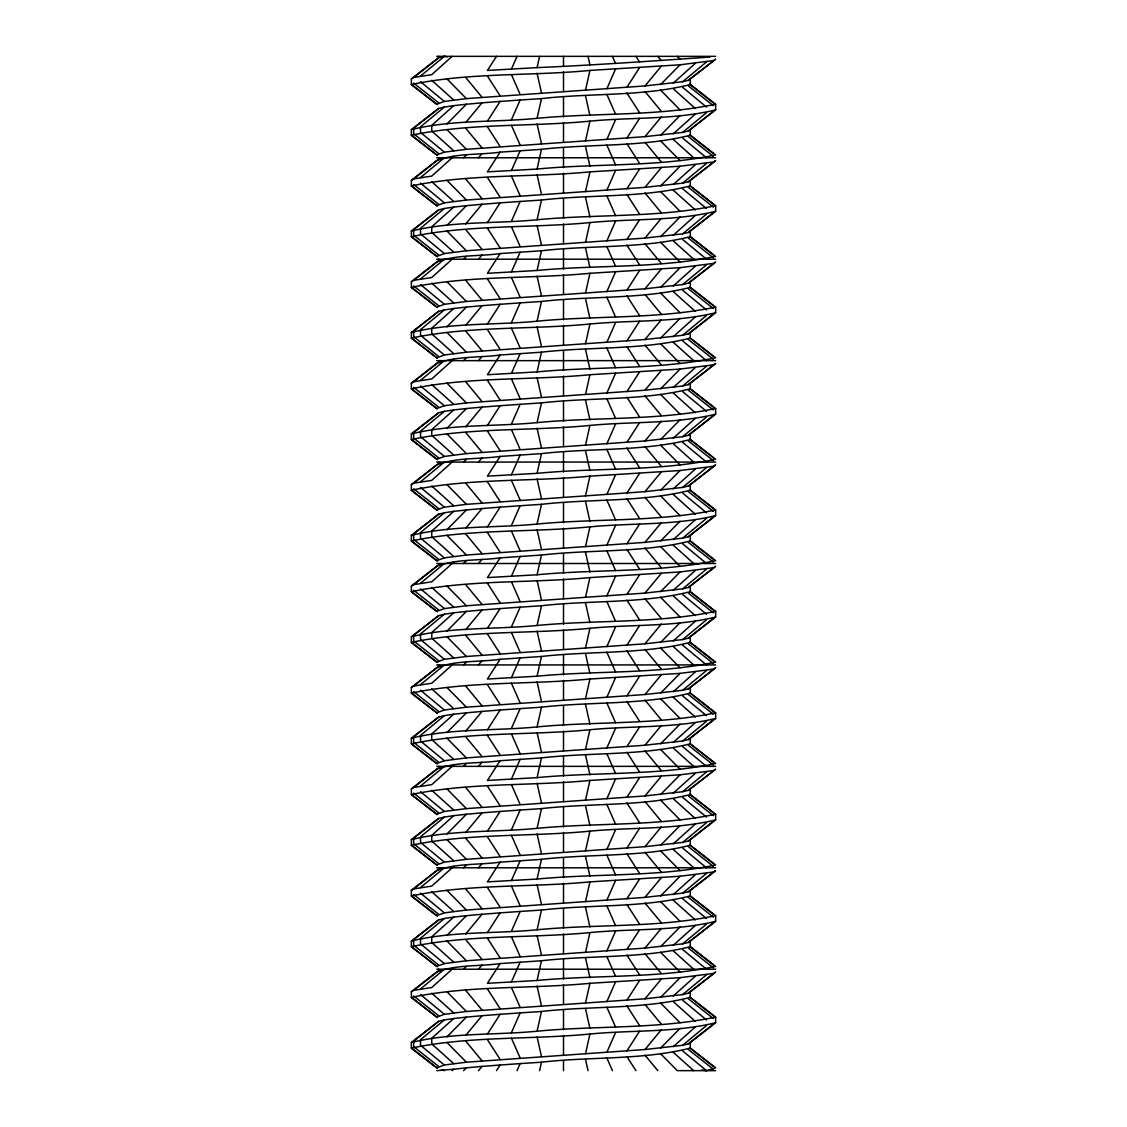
<?xml version="1.0" encoding="UTF-8"?>
<svg xmlns="http://www.w3.org/2000/svg" width="1127" height="1127" viewBox="0 0 1127 1127"><rect width="100%" height="100%" fill="white"/><g stroke="black" fill="none" stroke-linecap="round" stroke-linejoin="round"><path stroke-width="1.5" d="M496.486 56.35L487.428 70.438L537.086 67.62L539.594 56.35M690.288 84.525L715.645 104.248L715.645 109.882L688.358 131.014L682.638 132.422L644.996 136.649L466.381 149.327L444.362 152.145L436.712 154.963L411.355 135.24L411.355 129.605C451.941 119.617 495.429 122.392 537.086 118.335L541.481 98.612C590.647 92.921 642.39 96.668 690.288 84.525L690.288 78.89L715.645 59.167L688.358 80.299L682.638 81.707L644.996 85.934L466.381 98.612L444.362 101.43L436.712 104.248L411.355 84.525L411.355 78.89L438.642 57.759L444.362 56.35L447.475 56.815M541.481 149.327L500.106 152.145L487.428 171.868L537.086 169.05L541.481 149.327C590.647 143.636 642.39 147.383 690.288 135.24L690.288 129.605M690.288 185.955L715.645 205.677L715.645 211.312L688.358 232.444L682.638 233.852L644.996 238.079L466.381 250.757L444.362 253.575L436.712 256.392L411.355 236.67L411.355 231.035C451.941 221.047 495.429 223.822 537.086 219.765L541.481 200.042C590.647 194.351 642.39 198.098 690.288 185.955L690.288 180.32L715.645 160.597L688.358 181.729L682.638 183.137L644.996 187.364L466.381 200.042L444.362 202.86L436.712 205.677L411.355 185.955L411.355 180.32L436.712 160.597C456.463 152.99 479.229 155.089 500.106 152.145M541.481 250.757L500.106 253.575L487.428 273.298L537.086 270.48L541.481 250.757C590.647 245.066 642.39 248.813 690.288 236.67L690.288 231.035M585.519 90.16L589.914 70.438L680.046 64.802L713.335 60.576M690.288 287.385L715.645 307.108L715.645 312.743L688.358 333.874L682.638 335.282L644.996 339.509L466.381 352.188L444.362 355.005L436.712 357.822L411.355 338.1L411.355 332.465C451.941 322.477 495.429 325.252 537.086 321.195L541.481 301.472C590.647 295.781 642.39 299.528 690.288 287.385L690.288 281.75L715.645 262.027L688.358 283.159L682.638 284.567L644.996 288.794L466.381 301.472L444.362 304.29L436.712 307.108L411.355 287.385L411.355 281.75L436.712 262.027C456.463 254.42 479.229 256.519 500.106 253.575M585.519 140.875L589.914 121.152C631.571 117.095 675.059 119.871 715.645 109.882M541.481 352.188L500.106 355.005L487.428 374.727L537.086 371.91L541.481 352.188C590.647 346.496 642.39 350.243 690.288 338.1L690.288 332.465M585.519 191.59L589.914 171.868L680.046 166.232L713.335 162.006M690.288 388.815L715.645 408.537L715.645 414.172L688.358 435.304L682.638 436.712L644.996 440.939L466.381 453.618L444.362 456.435L436.712 459.252L411.355 439.53L411.355 433.895C451.941 423.907 495.429 426.682 537.086 422.625L541.481 402.902C590.647 397.211 642.39 400.958 690.288 388.815L690.288 383.18L715.645 363.457L688.358 384.589L682.638 385.998L644.996 390.224L466.381 402.902L444.362 405.72L436.712 408.537L411.355 388.815L411.355 383.18L436.712 363.457C456.463 355.85 479.229 357.949 500.106 355.005M585.519 242.305L589.914 222.582C631.571 218.525 675.059 221.301 715.645 211.312M541.481 453.618L500.106 456.435L487.428 476.157L537.086 473.34L541.481 453.618C590.647 447.926 642.39 451.673 690.288 439.53L690.288 433.895M585.519 293.02L589.914 273.298L680.046 267.662L713.335 263.436M690.288 490.245L715.645 509.967L715.645 515.602L688.358 536.734L682.638 538.142L644.996 542.369L466.381 555.048L444.362 557.865L436.712 560.683L411.355 540.96L411.355 535.325C451.941 525.337 495.429 528.112 537.086 524.055L541.481 504.332C590.647 498.641 642.39 502.388 690.288 490.245L690.288 484.61L715.645 464.887L688.358 486.019L682.638 487.428L644.996 491.654L466.381 504.332L444.362 507.15L436.712 509.967L411.355 490.245L411.355 484.61L436.712 464.887C456.463 457.28 479.229 459.379 500.106 456.435M585.519 343.735L589.914 324.012C631.571 319.955 675.059 322.731 715.645 312.743M541.481 555.048L500.106 557.865L487.428 577.587L537.086 574.77L541.481 555.048C590.647 549.356 642.39 553.103 690.288 540.96L690.288 535.325M585.519 394.45L589.914 374.727L680.046 369.092L713.335 364.866M690.288 591.675L715.645 611.397L715.645 617.033L688.358 638.164L682.638 639.572L644.996 643.799L466.381 656.477L444.362 659.295L436.712 662.112L411.355 642.39L411.355 636.755C451.941 626.767 495.429 629.542 537.086 625.485L541.481 605.762C590.647 600.071 642.39 603.818 690.288 591.675L690.288 586.04L715.645 566.317L688.358 587.449L682.638 588.857L644.996 593.084L466.381 605.762L444.362 608.58L436.712 611.397L411.355 591.675L411.355 586.04L436.712 566.317C456.463 558.71 479.229 560.809 500.106 557.865M585.519 445.165L589.914 425.442C631.571 421.385 675.059 424.161 715.645 414.172M541.481 656.477L500.106 659.295L487.428 679.017L537.086 676.2L541.481 656.477C590.647 650.786 642.39 654.533 690.288 642.39L690.288 636.755M585.519 495.88L589.914 476.157L680.046 470.522L713.335 466.296M690.288 693.105L715.645 712.827L715.645 718.462L688.358 739.594L682.638 741.002L644.996 745.229L466.381 757.908L444.362 760.725L436.712 763.543L411.355 743.82L411.355 738.185C451.941 728.197 495.429 730.972 537.086 726.915L541.481 707.192C590.647 701.501 642.39 705.248 690.288 693.105L690.288 687.47L715.645 667.747L688.358 688.879L682.638 690.288L644.996 694.514L466.381 707.192L444.362 710.01L436.712 712.827L411.355 693.105L411.355 687.47L436.712 667.747C456.463 660.14 479.229 662.239 500.106 659.295M585.519 546.595L589.914 526.872C631.571 522.815 675.059 525.591 715.645 515.602M541.481 757.908L500.106 760.725L487.428 780.447L537.086 777.63L541.481 757.908C590.647 752.216 642.39 755.963 690.288 743.82L690.288 738.185M585.519 597.31L589.914 577.587L680.046 571.952L713.335 567.726M690.288 794.535L715.645 814.257L715.645 819.892L688.358 841.024L682.638 842.433L644.996 846.659L466.381 859.337L444.362 862.155L436.712 864.972L411.355 845.25L411.355 839.615C451.941 829.627 495.429 832.402 537.086 828.345L541.481 808.622C590.647 802.931 642.39 806.678 690.288 794.535L690.288 788.9L715.645 769.178L688.358 790.309L682.638 791.717L644.996 795.944L466.381 808.622L444.362 811.44L436.712 814.257L411.355 794.535L411.355 788.9L436.712 769.178C456.463 761.57 479.229 763.669 500.106 760.725M585.519 648.025L589.914 628.303C631.571 624.245 675.059 627.021 715.645 617.033M541.481 859.337L500.106 862.155L487.428 881.877L537.086 879.06L541.481 859.337C590.647 853.646 642.39 857.393 690.288 845.25L690.288 839.615M585.519 698.74L589.914 679.017L680.046 673.382L713.335 669.156M690.288 895.965L715.645 915.688L715.645 921.322L688.358 942.454L682.638 943.862L644.996 948.089L466.381 960.767L444.362 963.585L436.712 966.402L411.355 946.68L411.355 941.045C451.941 931.057 495.429 933.832 537.086 929.775L541.481 910.053C590.647 904.361 642.39 908.108 690.288 895.965L690.288 890.33L715.645 870.607L688.358 891.739L682.638 893.147L644.996 897.374L466.381 910.053L444.362 912.87L436.712 915.688L411.355 895.965L411.355 890.33L436.712 870.607C456.463 863 479.229 865.099 500.106 862.155M585.519 749.455L589.914 729.732C631.571 725.675 675.059 728.451 715.645 718.462M541.481 960.767L500.106 963.585L487.428 983.308L537.086 980.49L541.481 960.767C590.647 955.076 642.39 958.823 690.288 946.68L690.288 941.045M585.519 800.17L589.914 780.447L680.046 774.812L713.335 770.586M690.288 997.395L715.645 1017.117L715.645 1022.752L688.358 1043.884L682.638 1045.293L644.996 1049.519L466.381 1062.197L444.362 1065.015L436.712 1067.832L411.355 1048.11L411.355 1042.475C451.941 1032.487 495.429 1035.262 537.086 1031.205L541.481 1011.482C590.647 1005.791 642.39 1009.538 690.288 997.395L690.288 991.76L715.645 972.037L688.358 993.169L682.638 994.577L644.996 998.804L466.381 1011.482L444.362 1014.3L436.712 1017.117L411.355 997.395L411.355 991.76L436.712 972.037C456.463 964.43 479.229 966.529 500.106 963.585M585.519 850.885L589.914 831.163C631.571 827.105 675.059 829.881 715.645 819.892M539.594 1070.65L541.481 1062.197C590.647 1056.506 642.39 1060.253 690.288 1048.11L690.288 1042.475M585.519 901.6L589.914 881.877L680.046 876.242L713.335 872.016M585.519 952.315L589.914 932.592C631.571 928.535 675.059 931.311 715.645 921.322M585.519 1003.03L589.914 983.308L680.046 977.673L713.335 973.446M585.519 1053.745L589.914 1034.023C631.571 1029.965 675.059 1032.741 715.645 1022.752M511.461 69.029L517.039 56.35M511.461 119.744L520.139 100.021L541.481 98.612M511.461 170.459L520.139 150.736M511.461 221.174L520.139 201.451L541.481 200.042M511.461 271.889L520.139 252.166M606.861 88.751L615.539 69.029M511.461 322.604L520.139 302.881L541.481 301.472M606.861 139.466L615.539 119.744M511.461 373.319L520.139 353.596M606.861 190.181L615.539 170.459M511.461 424.034L520.139 404.311L541.481 402.902M606.861 240.896L615.539 221.174M511.461 474.749L520.139 455.026M606.861 291.611L615.539 271.889M511.461 525.464L520.139 505.741L541.481 504.332M606.861 342.326L615.539 322.604M511.461 576.179L520.139 556.456M606.861 393.041L615.539 373.319M511.461 626.894L520.139 607.171L541.481 605.762M606.861 443.756L615.539 424.034M511.461 677.609L520.139 657.886M606.861 494.471L615.539 474.749M511.461 728.324L520.139 708.601L541.481 707.192M606.861 545.186L615.539 525.464M511.461 779.039L520.139 759.316M606.861 595.901L615.539 576.179M511.461 829.754L520.139 810.031L541.481 808.622M606.861 646.616L615.539 626.894M511.461 880.469L520.139 860.746M606.861 697.331L615.539 677.609M511.461 931.184L520.139 911.461L541.481 910.053M606.861 748.046L615.539 728.324M511.461 981.899L520.139 962.176M606.861 798.761L615.539 779.039M511.461 1032.614L520.139 1012.891L541.481 1011.482M606.861 849.476L615.539 829.754M517.039 1070.65L520.139 1063.606L541.481 1062.197M606.861 900.191L615.539 880.469M606.861 950.906L615.539 931.184M606.861 1001.621L615.539 981.899M606.861 1052.336L615.539 1032.614M487.428 121.152L500.106 101.43L520.139 100.021M487.428 222.582L500.106 202.86L520.139 201.451M626.894 87.343L639.572 67.62M487.428 324.012L500.106 304.29L520.139 302.881M626.894 138.058L639.572 118.335M626.894 188.772L639.572 169.05M487.428 425.442L500.106 405.72L520.139 404.311M626.894 239.487L639.572 219.765M626.894 290.202L639.572 270.48M487.428 526.872L500.106 507.15L520.139 505.741M626.894 340.917L639.572 321.195M626.894 391.632L639.572 371.91M487.428 628.303L500.106 608.58L520.139 607.171M626.894 442.347L639.572 422.625M626.894 493.062L639.572 473.34M487.428 729.732L500.106 710.01L520.139 708.601M626.894 543.778L639.572 524.055M626.894 594.492L639.572 574.77M487.428 831.163L500.106 811.44L520.139 810.031M626.894 645.207L639.572 625.485M626.894 695.923L639.572 676.2M487.428 932.592L500.106 912.87L520.139 911.461M626.894 746.637L639.572 726.915M626.894 797.352L639.572 777.63M487.428 1034.023L500.106 1014.3L520.139 1012.891M626.894 848.067L639.572 828.345M496.486 1070.65L500.106 1065.015L520.139 1063.606M626.894 898.782L639.572 879.06M626.894 949.497L639.572 929.775M626.894 1000.212L639.572 980.49M626.894 1050.928L639.572 1031.205M465.705 122.561L482.004 102.839L500.106 101.43M478.51 157.78L482.004 153.554M465.705 223.991L482.004 204.269L500.106 202.86M478.51 259.21L482.004 254.984M644.996 85.934L661.295 66.211M465.705 325.421L482.004 305.699L500.106 304.29M644.996 136.649L661.295 116.926M478.51 360.64L482.004 356.414M644.996 187.364L661.295 167.641M465.705 426.851L482.004 407.129L500.106 405.72M644.996 238.079L661.295 218.356M478.51 462.07L482.004 457.844M644.996 288.794L661.295 269.071M465.705 528.281L482.004 508.559L500.106 507.15M644.996 339.509L661.295 319.786M478.51 563.5L482.004 559.274M644.996 390.224L661.295 370.501M465.705 629.711L482.004 609.989L500.106 608.58M644.996 440.939L661.295 421.216M478.51 664.93L482.004 660.704M644.996 491.654L661.295 471.931M465.705 731.141L482.004 711.419L500.106 710.01M644.996 542.369L661.295 522.646M478.51 766.36L482.004 762.134M644.996 593.084L661.295 573.361M465.705 832.571L482.004 812.849L500.106 811.44M644.996 643.799L661.295 624.076M478.51 867.79L482.004 863.564M644.996 694.514L661.295 674.791M465.705 934.001L482.004 914.279L500.106 912.87M644.996 745.229L661.295 725.506M478.51 969.22L482.004 964.994M644.996 795.944L661.295 776.221M465.705 1035.431L482.004 1015.709L500.106 1014.3M644.996 846.659L661.295 826.936M478.51 1070.65L482.004 1066.424L500.106 1065.015M644.996 897.374L661.295 877.651M644.996 948.089L661.295 928.366M644.996 998.804L661.295 979.081M644.996 1049.519L661.295 1029.796M446.954 123.97L466.381 104.248L482.004 102.839M463.606 157.78L466.381 154.963M446.954 225.4L466.381 205.677L482.004 204.269M463.606 259.21L466.381 256.392M660.619 84.525L680.046 64.802M446.954 326.83L466.381 307.108L482.004 305.699M660.619 135.24L680.046 115.517M463.606 360.64L466.381 357.822M660.619 185.955L680.046 166.232M446.954 428.26L466.381 408.537L482.004 407.129M660.619 236.67L680.046 216.947M463.606 462.07L466.381 459.252M660.619 287.385L680.046 267.662M446.954 529.69L466.381 509.967L482.004 508.559M660.619 338.1L680.046 318.377M463.606 563.5L466.381 560.683M660.619 388.815L680.046 369.092M446.954 631.12L466.381 611.397L482.004 609.989M660.619 439.53L680.046 419.808M463.606 664.93L466.381 662.112M660.619 490.245L680.046 470.522M446.954 732.55L466.381 712.827L482.004 711.419M660.619 540.96L680.046 521.237M463.606 766.36L466.381 763.543M660.619 591.675L680.046 571.952M446.954 833.98L466.381 814.257L482.004 812.849M660.619 642.39L680.046 622.668M463.606 867.79L466.381 864.972M660.619 693.105L680.046 673.382M446.954 935.41L466.381 915.688L482.004 914.279M660.619 743.82L680.046 724.097M463.606 969.22L466.381 966.402M660.619 794.535L680.046 774.812M446.954 1036.84L466.381 1017.117L482.004 1015.709M660.619 845.25L680.046 825.527M463.606 1070.65L466.381 1067.832L482.004 1066.424M660.619 895.965L680.046 876.242M660.619 946.68L680.046 926.957M660.619 997.395L680.046 977.673M660.619 1048.11L680.046 1028.388M452.124 56.35L431.74 74.664L413.665 77.481L411.355 78.89M466.381 104.248L453.702 105.656L431.74 125.379L431.74 131.014L453.702 150.736M453.702 156.371L431.74 176.094L413.665 178.911L411.355 180.32M466.381 205.677L453.702 207.086L431.74 226.809L431.74 232.444L453.702 252.166M453.702 257.801L431.74 277.524L413.665 280.341L411.355 281.75M673.298 83.116L695.26 63.394M466.381 307.108L453.702 308.516L431.74 328.239L431.74 333.874L453.702 353.596M673.298 133.831L695.26 114.109M453.702 359.231L431.74 378.954L413.665 381.771L411.355 383.18M673.298 184.546L695.26 164.824M466.381 408.537L453.702 409.946L431.74 429.669L431.74 435.304L453.702 455.026M673.298 235.261L695.26 215.539M453.702 460.661L431.74 480.384L413.665 483.201L411.355 484.61M673.298 285.976L695.26 266.254M466.381 509.967L453.702 511.376L431.74 531.099L431.74 536.734L453.702 556.456M673.298 336.691L695.26 316.969M453.702 562.091L431.74 581.814L413.665 584.631L411.355 586.04M673.298 387.406L695.26 367.684M466.381 611.397L453.702 612.806L431.74 632.529L431.74 638.164L453.702 657.886M673.298 438.121L695.26 418.399M453.702 663.521L431.74 683.244L413.665 686.061L411.355 687.47M673.298 488.836L695.26 469.114M466.381 712.827L453.702 714.236L431.74 733.959L431.74 739.594L453.702 759.316M673.298 539.551L695.26 519.829M453.702 764.951L431.74 784.674L413.665 787.491L411.355 788.9M673.298 590.266L695.26 570.544M466.381 814.257L453.702 815.666L431.74 835.389L431.74 841.024L453.702 860.746M673.298 640.981L695.26 621.259M453.702 866.381L431.74 886.104L413.665 888.921L411.355 890.33M673.298 691.696L695.26 671.974M466.381 915.688L453.702 917.096L431.74 936.819L431.74 942.454L453.702 962.176M673.298 742.411L695.26 722.689M453.702 967.811L431.74 987.534L413.665 990.351L411.355 991.76M673.298 793.126L695.26 773.404M466.381 1017.117L453.702 1018.526L431.74 1038.249L431.74 1043.884L453.702 1063.606M673.298 843.841L695.26 824.119M452.124 1070.65L453.702 1069.241L466.381 1067.832M673.298 894.556L695.26 874.834M673.298 945.271L695.26 925.549M673.298 995.986L695.26 976.264M673.298 1046.701L695.26 1026.979M420.526 76.072L444.362 56.35M453.702 105.656L444.362 107.065L420.526 126.787L420.526 132.422L444.362 152.145M420.526 177.502L444.362 157.78M453.702 207.086L444.362 208.495L420.526 228.218L420.526 233.852L444.362 253.575M420.526 278.933L444.362 259.21M682.638 81.707L706.474 61.985M453.702 308.516L444.362 309.925L420.526 329.647L420.526 335.282L444.362 355.005M682.638 132.422L706.474 112.7M420.526 380.363L444.362 360.64M682.638 183.137L706.474 163.415M453.702 409.946L444.362 411.355L420.526 431.077L420.526 436.712L444.362 456.435M682.638 233.852L706.474 214.13M420.526 481.792L444.362 462.07M682.638 284.567L706.474 264.845M453.702 511.376L444.362 512.785L420.526 532.507L420.526 538.142L444.362 557.865M682.638 335.282L706.474 315.56M420.526 583.222L444.362 563.5M682.638 385.998L706.474 366.275M453.702 612.806L444.362 614.215L420.526 633.938L420.526 639.572L444.362 659.295M682.638 436.712L706.474 416.99M420.526 684.652L444.362 664.93M682.638 487.428L706.474 467.705M453.702 714.236L444.362 715.645L420.526 735.367L420.526 741.002L444.362 760.725M682.638 538.142L706.474 518.42M420.526 786.082L444.362 766.36M682.638 588.857L706.474 569.135M453.702 815.666L444.362 817.075L420.526 836.798L420.526 842.433L444.362 862.155M682.638 639.572L706.474 619.85M420.526 887.512L444.362 867.79M682.638 690.288L706.474 670.565M453.702 917.096L444.362 918.505L420.526 938.227L420.526 943.862L444.362 963.585M682.638 741.002L706.474 721.28M420.526 988.942L444.362 969.22M682.638 791.717L706.474 771.995M453.702 1018.526L444.362 1019.935L420.526 1039.658L420.526 1045.293L444.362 1065.015M682.638 842.433L706.474 822.71M682.638 893.147L706.474 873.425M682.638 943.862L706.474 924.14M682.638 994.577L706.474 974.855M682.638 1045.293L706.474 1025.57M413.665 77.481L438.642 57.759L438.642 56.35M444.362 107.065L438.642 108.474L413.665 128.196L413.665 133.831L438.642 153.554M413.665 178.911L438.642 159.189L438.642 157.78M444.362 208.495L438.642 209.904L413.665 229.626L413.665 235.261L438.642 254.984M413.665 280.341L438.642 260.619L438.642 259.21M444.362 309.925L438.642 311.334L413.665 331.056L413.665 336.691L438.642 356.414M688.358 131.014L713.335 111.291M413.665 381.771L438.642 362.049L438.642 360.64M444.362 411.355L438.642 412.764L413.665 432.486L413.665 438.121L438.642 457.844M688.358 232.444L713.335 212.721M413.665 483.201L438.642 463.479L438.642 462.07M444.362 512.785L438.642 514.194L413.665 533.916L413.665 539.551L438.642 559.274M688.358 333.874L713.335 314.151M413.665 584.631L438.642 564.909L438.642 563.5M444.362 614.215L438.642 615.624L413.665 635.346L413.665 640.981L438.642 660.704M688.358 435.304L713.335 415.581M413.665 686.061L438.642 666.339L438.642 664.93M444.362 715.645L438.642 717.054L413.665 736.776L413.665 742.411L438.642 762.134M688.358 536.734L713.335 517.011M413.665 787.491L438.642 767.769L438.642 766.36M444.362 817.075L438.642 818.484L413.665 838.206L413.665 843.841L438.642 863.564M688.358 638.164L713.335 618.441M413.665 888.921L438.642 869.199L438.642 867.79M444.362 918.505L438.642 919.914L413.665 939.636L413.665 945.271L438.642 964.994M688.358 739.594L713.335 719.871M413.665 990.351L438.642 970.629L438.642 969.22M444.362 1019.935L438.642 1021.344L413.665 1041.066L413.665 1046.701L438.642 1066.424M688.358 841.024L713.335 821.301M688.358 942.454L713.335 922.731M688.358 1043.884L713.335 1024.161M411.355 129.605L438.642 108.474M411.355 231.035L438.642 209.904M411.355 332.465L438.642 311.334M411.355 433.895L438.642 412.764M411.355 535.325L438.642 514.194M411.355 636.755L438.642 615.624M411.355 738.185L438.642 717.054M411.355 839.615L438.642 818.484M411.355 941.045L438.642 919.914M411.355 1042.475L438.642 1021.344M688.358 80.299L690.288 78.89M688.358 181.729L690.288 180.32M688.358 283.159L690.288 281.75M688.358 384.589L690.288 383.18M688.358 486.019L690.288 484.61M688.358 587.449L690.288 586.04M688.358 688.879L690.288 687.47M688.358 790.309L690.288 788.9M688.358 891.739L690.288 890.33M688.358 993.169L690.288 991.76M589.914 70.438C530.775 76.157 469.424 72.325 411.355 84.525L437.318 104.614M589.914 171.868C530.775 177.587 469.424 173.755 411.355 185.955L437.318 206.044M589.914 273.298C530.775 279.017 469.424 275.185 411.355 287.385L437.318 307.474M537.086 118.335C596.225 112.615 657.576 116.447 715.645 104.248M537.086 169.05C596.225 163.33 657.576 167.162 715.645 154.963L690.288 135.24M589.914 374.727C530.775 380.447 469.424 376.615 411.355 388.815L437.318 408.904M537.086 219.765C596.225 214.045 657.576 217.877 715.645 205.677M537.086 270.48C596.225 264.76 657.576 268.592 715.645 256.392L690.288 236.67M589.914 476.157C530.775 481.877 469.424 478.045 411.355 490.245L437.318 510.334M537.086 321.195C596.225 315.475 657.576 319.307 715.645 307.108M537.086 371.91C596.225 366.19 657.576 370.022 715.645 357.822L690.288 338.1M589.914 577.587C530.775 583.307 469.424 579.475 411.355 591.675L437.318 611.764M537.086 422.625C596.225 416.905 657.576 420.737 715.645 408.537M537.086 473.34C596.225 467.62 657.576 471.452 715.645 459.252L690.288 439.53M589.914 679.017C530.775 684.737 469.424 680.905 411.355 693.105L437.318 713.194M537.086 524.055C596.225 518.335 657.576 522.167 715.645 509.967M537.086 574.77C596.225 569.05 657.576 572.882 715.645 560.683L690.288 540.96M589.914 780.447C530.775 786.167 469.424 782.335 411.355 794.535L437.318 814.624M537.086 625.485C596.225 619.765 657.576 623.597 715.645 611.397M537.086 676.2C596.225 670.48 657.576 674.312 715.645 662.112L690.288 642.39M589.914 881.877C530.775 887.597 469.424 883.765 411.355 895.965L437.318 916.054M537.086 726.915C596.225 721.195 657.576 725.027 715.645 712.827M537.086 777.63C596.225 771.91 657.576 775.742 715.645 763.543L690.288 743.82M589.914 983.308C530.775 989.027 469.424 985.195 411.355 997.395L437.318 1017.484M537.086 828.345C596.225 822.625 657.576 826.457 715.645 814.257M537.086 879.06C596.225 873.34 657.576 877.172 715.645 864.972L690.288 845.25M537.086 929.775C596.225 924.055 657.576 927.887 715.645 915.688M537.086 980.49C596.225 974.77 657.576 978.602 715.645 966.402L690.288 946.68M537.086 1031.205C596.225 1025.485 657.576 1029.317 715.645 1017.117M701.67 1070.044L706.474 1070.65L715.645 1067.832L690.288 1048.11M436.712 1070.65L453.702 1069.241M537.086 67.62C594.647 65.127 652.674 60.985 709.897 57.054M589.914 121.152C530.775 126.872 469.424 123.04 411.355 135.24L437.318 155.329M589.914 222.582C530.775 228.302 469.424 224.47 411.355 236.67L437.318 256.759M589.914 324.012C530.775 329.732 469.424 325.9 411.355 338.1L437.318 358.189M589.914 425.442C530.775 431.162 469.424 427.33 411.355 439.53L437.318 459.619M589.914 526.872C530.775 532.592 469.424 528.76 411.355 540.96L437.318 561.049M589.914 628.303C530.775 634.022 469.424 630.19 411.355 642.39L437.318 662.479M589.914 729.732C530.775 735.452 469.424 731.62 411.355 743.82L437.318 763.909M589.914 831.163C530.775 836.882 469.424 833.05 411.355 845.25L437.318 865.339M589.914 932.592C530.775 938.312 469.424 934.48 411.355 946.68L437.318 966.769M589.914 1034.023C530.775 1039.742 469.424 1035.91 411.355 1048.11L437.318 1068.199M436.712 56.35L715.645 56.35M436.712 157.78L715.645 157.78M436.712 259.21L715.645 259.21M436.712 360.64L715.645 360.64M436.712 462.07L715.645 462.07M436.712 563.5L715.645 563.5M436.712 664.93L715.645 664.93M436.712 766.36L715.645 766.36M436.712 867.79L715.645 867.79M436.712 969.22L715.645 969.22M715.645 1070.65L677.271 1070.65L660.619 1053.745M441.502 1069.946L444.362 1070.65M689.682 84.159L713.335 102.839M688.358 85.934L713.335 105.656M689.682 134.874L713.335 153.554M688.358 136.649L713.335 156.371M689.682 185.589L713.335 204.269M688.358 187.364L713.335 207.086M689.682 236.304L713.335 254.984M688.358 238.079L713.335 257.801M689.682 287.019L713.335 305.699M688.358 288.794L713.335 308.516M413.665 83.116L438.642 102.839M689.682 337.734L713.335 356.414M688.358 339.509L713.335 359.231M689.682 388.449L713.335 407.129M688.358 390.224L713.335 409.946M413.665 184.546L438.642 204.269M689.682 439.164L713.335 457.844M688.358 440.939L713.335 460.661M689.682 489.879L713.335 508.559M688.358 491.654L713.335 511.376M413.665 285.976L438.642 305.699M689.682 540.594L713.335 559.274M688.358 542.369L713.335 562.091M689.682 591.309L713.335 609.989M688.358 593.084L713.335 612.806M413.665 387.406L438.642 407.129M689.682 642.024L713.335 660.704M688.358 643.799L713.335 663.521M689.682 692.739L713.335 711.419M688.358 694.514L713.335 714.236M413.665 488.836L438.642 508.559M689.682 743.454L713.335 762.134M688.358 745.229L713.335 764.951M689.682 794.169L713.335 812.849M688.358 795.944L713.335 815.666M413.665 590.266L438.642 609.989M689.682 844.884L713.335 863.564M688.358 846.659L713.335 866.381M689.682 895.599L713.335 914.279M688.358 897.374L713.335 917.096M413.665 691.696L438.642 711.419M689.682 946.314L713.335 964.994M688.358 948.089L713.335 967.811M689.682 997.029L713.335 1015.709M688.358 998.804L713.335 1018.526M413.665 793.126L438.642 812.849M689.682 1047.744L713.335 1066.424M688.358 1049.519L713.335 1069.241M413.665 894.556L438.642 914.279M413.665 995.986L438.642 1015.709M682.638 87.343L706.474 107.065M682.638 138.058L706.474 157.78M682.638 188.772L706.474 208.495M682.638 239.487L706.474 259.21M682.638 290.202L706.474 309.925M420.526 81.707L444.362 101.43M682.638 340.917L706.474 360.64M682.638 391.632L706.474 411.355M420.526 183.137L444.362 202.86M682.638 442.347L706.474 462.07M682.638 493.062L706.474 512.785M420.526 284.567L444.362 304.29M682.638 543.778L706.474 563.5M682.638 594.492L706.474 614.215M420.526 385.998L444.362 405.72M682.638 645.207L706.474 664.93M682.638 695.923L706.474 715.645M420.526 487.428L444.362 507.15M682.638 746.637L706.474 766.36M682.638 797.352L706.474 817.075M420.526 588.857L444.362 608.58M682.638 848.067L706.474 867.79M682.638 898.782L706.474 918.505M420.526 690.288L444.362 710.01M682.638 949.497L706.474 969.22M682.638 1000.212L706.474 1019.935M420.526 791.717L444.362 811.44M682.638 1050.928L706.474 1070.65M420.526 893.147L444.362 912.87M420.526 994.577L444.362 1014.3M673.298 88.751L695.26 108.474M673.298 139.466L693.697 157.78M673.298 190.181L695.26 209.904M673.298 240.896L693.697 259.21M673.298 291.611L695.26 311.334M431.74 80.299L453.702 100.021M673.298 342.326L693.697 360.64M673.298 393.041L695.26 412.764M431.74 181.729L453.702 201.451M673.298 443.756L693.697 462.07M673.298 494.471L695.26 514.194M431.74 283.159L453.702 302.881M673.298 545.186L693.697 563.5M673.298 595.901L695.26 615.624M431.74 384.589L453.702 404.311M673.298 646.616L693.697 664.93M673.298 697.331L695.26 717.054M431.74 486.019L453.702 505.741M673.298 748.046L693.697 766.36M673.298 798.761L695.26 818.484M431.74 587.449L453.702 607.171M673.298 849.476L693.697 867.79M673.298 900.191L695.26 919.914M431.74 688.879L453.702 708.601M673.298 950.906L693.697 969.22M673.298 1001.621L695.26 1021.344M431.74 790.309L453.702 810.031M673.298 1052.336L693.697 1070.65M431.74 891.739L453.702 911.461M431.74 993.169L453.702 1012.891M677.271 56.35L680.046 59.167M660.619 90.16L680.046 109.882M660.619 140.875L680.046 160.597M660.619 191.59L680.046 211.312M660.619 242.305L680.046 262.027M660.619 293.02L680.046 312.743M446.954 78.89L466.381 98.612M660.619 343.735L680.046 363.457M446.954 129.605L466.381 149.327M660.619 394.45L680.046 414.172M446.954 180.32L466.381 200.042M660.619 445.165L680.046 464.887M446.954 231.035L466.381 250.757M660.619 495.88L680.046 515.602M446.954 281.75L466.381 301.472M660.619 546.595L680.046 566.317M446.954 332.465L466.381 352.188M660.619 597.31L680.046 617.033M446.954 383.18L466.381 402.902M660.619 648.025L680.046 667.747M446.954 433.895L466.381 453.618M660.619 698.74L680.046 718.462M446.954 484.61L466.381 504.332M660.619 749.455L680.046 769.178M446.954 535.325L466.381 555.048M660.619 800.17L680.046 819.892M446.954 586.04L466.381 605.762M660.619 850.885L680.046 870.607M446.954 636.755L466.381 656.477M660.619 901.6L680.046 921.322M446.954 687.47L466.381 707.192M660.619 952.315L680.046 972.037M446.954 738.185L466.381 757.908M660.619 1003.03L680.046 1022.752M446.954 788.9L466.381 808.622M446.954 839.615L466.381 859.337M446.954 890.33L466.381 910.053M446.954 941.045L466.381 960.767M446.954 991.76L466.381 1011.482M446.954 1042.475L466.381 1062.197M657.802 56.35L661.295 60.576M644.996 91.569L661.295 111.291M644.996 142.284L661.295 162.006M644.996 192.999L661.295 212.721M644.996 243.714L661.295 263.436M465.705 77.481L482.004 97.204M644.996 294.429L661.295 314.151M465.705 128.196L482.004 147.919M644.996 345.144L661.295 364.866M465.705 178.911L482.004 198.634M644.996 395.859L661.295 415.581M465.705 229.626L482.004 249.349M644.996 446.574L661.295 466.296M465.705 280.341L482.004 300.064M644.996 497.289L661.295 517.011M465.705 331.056L482.004 350.779M644.996 548.004L661.295 567.726M465.705 381.771L482.004 401.494M644.996 598.719L661.295 618.441M465.705 432.486L482.004 452.209M644.996 649.434L661.295 669.156M465.705 483.201L482.004 502.924M644.996 700.149L661.295 719.871M465.705 533.916L482.004 553.639M644.996 750.864L661.295 770.586M465.705 584.631L482.004 604.354M644.996 801.579L661.295 821.301M465.705 635.346L482.004 655.069M644.996 852.294L661.295 872.016M465.705 686.061L482.004 705.784M644.996 903.009L661.295 922.731M465.705 736.776L482.004 756.499M644.996 953.724L661.295 973.446M465.705 787.491L482.004 807.214M644.996 1004.439L661.295 1024.161M465.705 838.206L482.004 857.929M644.996 1055.154L657.802 1070.65M465.705 888.921L482.004 908.644M465.705 939.636L482.004 959.359M465.705 990.351L482.004 1010.074M465.705 1041.066L482.004 1060.789M635.952 56.35L639.572 61.985M626.894 92.977L639.572 112.7M626.894 143.692L639.572 163.415M626.894 194.407L639.572 214.13M626.894 245.123L639.572 264.845M487.428 76.072L500.106 95.795M626.894 295.837L639.572 315.56M487.428 126.787L500.106 146.51M626.894 346.553L639.572 366.275M487.428 177.502L500.106 197.225M626.894 397.267L639.572 416.99M487.428 228.218L500.106 247.94M626.894 447.982L639.572 467.705M487.428 278.933L500.106 298.655M626.894 498.697L639.572 518.42M487.428 329.647L500.106 349.37M626.894 549.413L639.572 569.135M487.428 380.363L500.106 400.085M626.894 600.127L639.572 619.85M487.428 431.077L500.106 450.8M626.894 650.842L639.572 670.565M487.428 481.792L500.106 501.515M626.894 701.558L639.572 721.28M487.428 532.507L500.106 552.23M626.894 752.272L639.572 771.995M487.428 583.222L500.106 602.945M626.894 802.987L639.572 822.71M487.428 633.938L500.106 653.66M626.894 853.702L639.572 873.425M487.428 684.652L500.106 704.375M626.894 904.418L639.572 924.14M487.428 735.367L500.106 755.09M626.894 955.132L639.572 974.855M487.428 786.082L500.106 805.805M626.894 1005.847L639.572 1025.57M487.428 836.798L500.106 856.52M626.894 1056.562L635.952 1070.65M487.428 887.512L500.106 907.235M487.428 938.227L500.106 957.95M487.428 988.942L500.106 1008.665M487.428 1039.658L500.106 1059.38M612.44 56.35L615.539 63.394M606.861 94.386L615.539 114.109M606.861 145.101L615.539 164.824M606.861 195.816L615.539 215.539M606.861 246.531L615.539 266.254M511.461 74.664L520.139 94.386M606.861 297.246L615.539 316.969M511.461 125.379L520.139 145.101M606.861 347.961L615.539 367.684M511.461 176.094L520.139 195.816M606.861 398.676L615.539 418.399M511.461 226.809L520.139 246.531M606.861 449.391L615.539 469.114M511.461 277.524L520.139 297.246M606.861 500.106L615.539 519.829M511.461 328.239L520.139 347.961M606.861 550.821L615.539 570.544M511.461 378.954L520.139 398.676M606.861 601.536L615.539 621.259M511.461 429.669L520.139 449.391M606.861 652.251L615.539 671.974M511.461 480.384L520.139 500.106M606.861 702.966L615.539 722.689M511.461 531.099L520.139 550.821M606.861 753.681L615.539 773.404M511.461 581.814L520.139 601.536M606.861 804.396L615.539 824.119M511.461 632.529L520.139 652.251M606.861 855.111L615.539 874.834M511.461 683.244L520.139 702.966M606.861 905.826L615.539 925.549M511.461 733.959L520.139 753.681M606.861 956.541L615.539 976.264M511.461 784.674L520.139 804.396M606.861 1007.256L615.539 1026.979M511.461 835.389L520.139 855.111M606.861 1057.971L612.44 1070.65M511.461 886.104L520.139 905.826M511.461 936.819L520.139 956.541M511.461 987.534L520.139 1007.256M511.461 1038.249L520.139 1057.971M588.026 56.35L589.914 64.802M585.519 95.795L589.914 115.517M585.519 146.51L589.914 166.232M585.519 197.225L589.914 216.947M585.519 247.94L589.914 267.662M537.086 73.255L541.481 92.977M585.519 298.655L589.914 318.377M537.086 123.97L541.481 143.692M585.519 349.37L589.914 369.092M537.086 174.685L541.481 194.407M585.519 400.085L589.914 419.808M537.086 225.4L541.481 245.123M585.519 450.8L589.914 470.522M537.086 276.115L541.481 295.837M585.519 501.515L589.914 521.237M537.086 326.83L541.481 346.553M585.519 552.23L589.914 571.952M537.086 377.545L541.481 397.267M585.519 602.945L589.914 622.668M537.086 428.26L541.481 447.982M585.519 653.66L589.914 673.382M537.086 478.975L541.481 498.697M585.519 704.375L589.914 724.097M537.086 529.69L541.481 549.413M585.519 755.09L589.914 774.812M537.086 580.405L541.481 600.127M585.519 805.805L589.914 825.527M537.086 631.12L541.481 650.842M585.519 856.52L589.914 876.242M537.086 681.835L541.481 701.558M585.519 907.235L589.914 926.957M537.086 732.55L541.481 752.272M585.519 957.95L589.914 977.673M537.086 783.265L541.481 802.987M585.519 1008.665L589.914 1028.388M537.086 833.98L541.481 853.702M585.519 1059.38L588.026 1070.65M537.086 884.695L541.481 904.418M537.086 935.41L541.481 955.132M537.086 986.125L541.481 1005.847M537.086 1036.84L541.481 1056.562M563.5 56.35L563.5 66.211M563.5 71.846L563.5 91.569M563.5 97.204L563.5 116.926M563.5 122.561L563.5 142.284M563.5 147.919L563.5 167.641M563.5 173.276L563.5 192.999M563.5 198.634L563.5 218.356M563.5 223.991L563.5 243.714M563.5 249.349L563.5 269.071M563.5 274.706L563.5 294.429M563.5 300.064L563.5 319.786M563.5 325.421L563.5 345.144M563.5 350.779L563.5 370.501M563.5 376.136L563.5 395.859M563.5 401.494L563.5 421.216M563.5 426.851L563.5 446.574M563.5 452.209L563.5 471.931M563.5 477.566L563.5 497.289M563.5 502.924L563.5 522.646M563.5 528.281L563.5 548.004M563.5 553.639L563.5 573.361M563.5 578.996L563.5 598.719M563.5 604.354L563.5 624.076M563.5 629.711L563.5 649.434M563.5 655.069L563.5 674.791M563.5 680.426L563.5 700.149M563.5 705.784L563.5 725.506M563.5 731.141L563.5 750.864M563.5 756.499L563.5 776.221M563.5 781.856L563.5 801.579M563.5 807.214L563.5 826.936M563.5 832.571L563.5 852.294M563.5 857.929L563.5 877.651M563.5 883.286L563.5 903.009M563.5 908.644L563.5 928.366M563.5 934.001L563.5 953.724M563.5 959.359L563.5 979.081M563.5 984.716L563.5 1004.439M563.5 1010.074L563.5 1029.796M563.5 1035.431L563.5 1055.154M563.5 1060.789L563.5 1070.65"/></g></svg>
